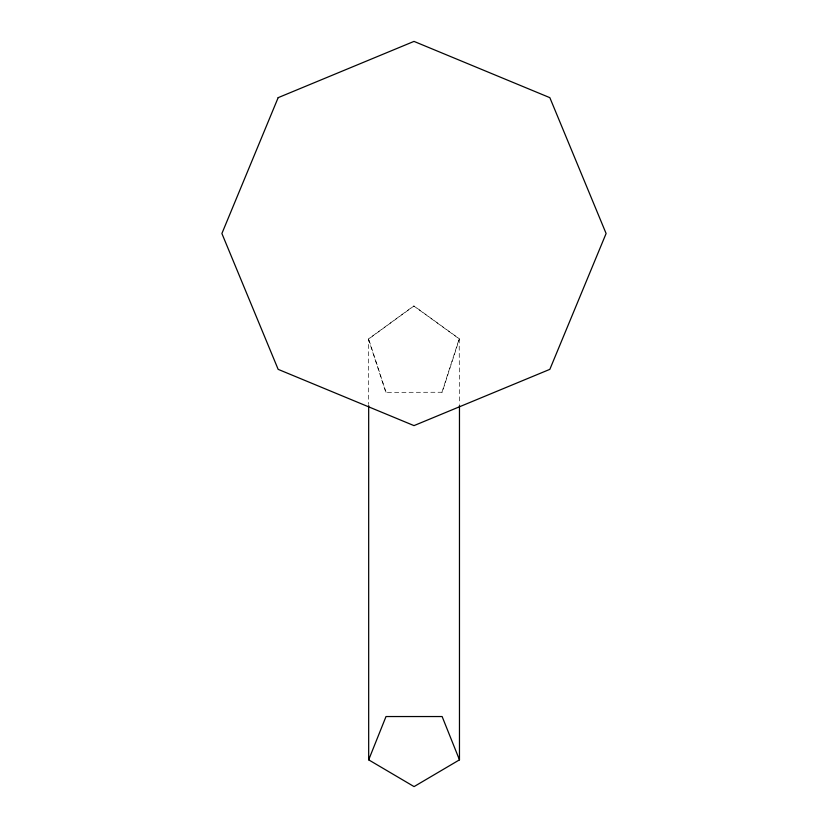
<?xml version="1.0" encoding="UTF-8"?>
<svg xmlns="http://www.w3.org/2000/svg" width="828" height="828" viewBox="0 0 828 828"><rect width="100%" height="100%" fill="white"/><g stroke="black" fill="none" stroke-linecap="round" stroke-linejoin="round"><path stroke-width="0.62" stroke-dasharray="4.14 3.1" d="M441.924 392.255L459.188 338.869L413.741 305.956L368.398 339.004L368.677 404.385M386.076 392.337L368.657 339.004L414 305.956L459.447 338.869L442.183 392.255L385.817 392.337L368.398 339.004M459.188 338.869L459.468 404.323"/><path stroke-width="1.24" d="M368.677 759.845L386.014 716.541L442.121 716.541L459.468 759.845L414.072 786.6L368.677 759.845L368.677 405.658M459.468 405.606L459.468 759.845M278.156 97.663L221.894 233.506L278.156 369.35L414 425.613L549.844 369.35L606.106 233.506L549.844 97.663L414 41.4L278.156 97.663"/></g></svg>
